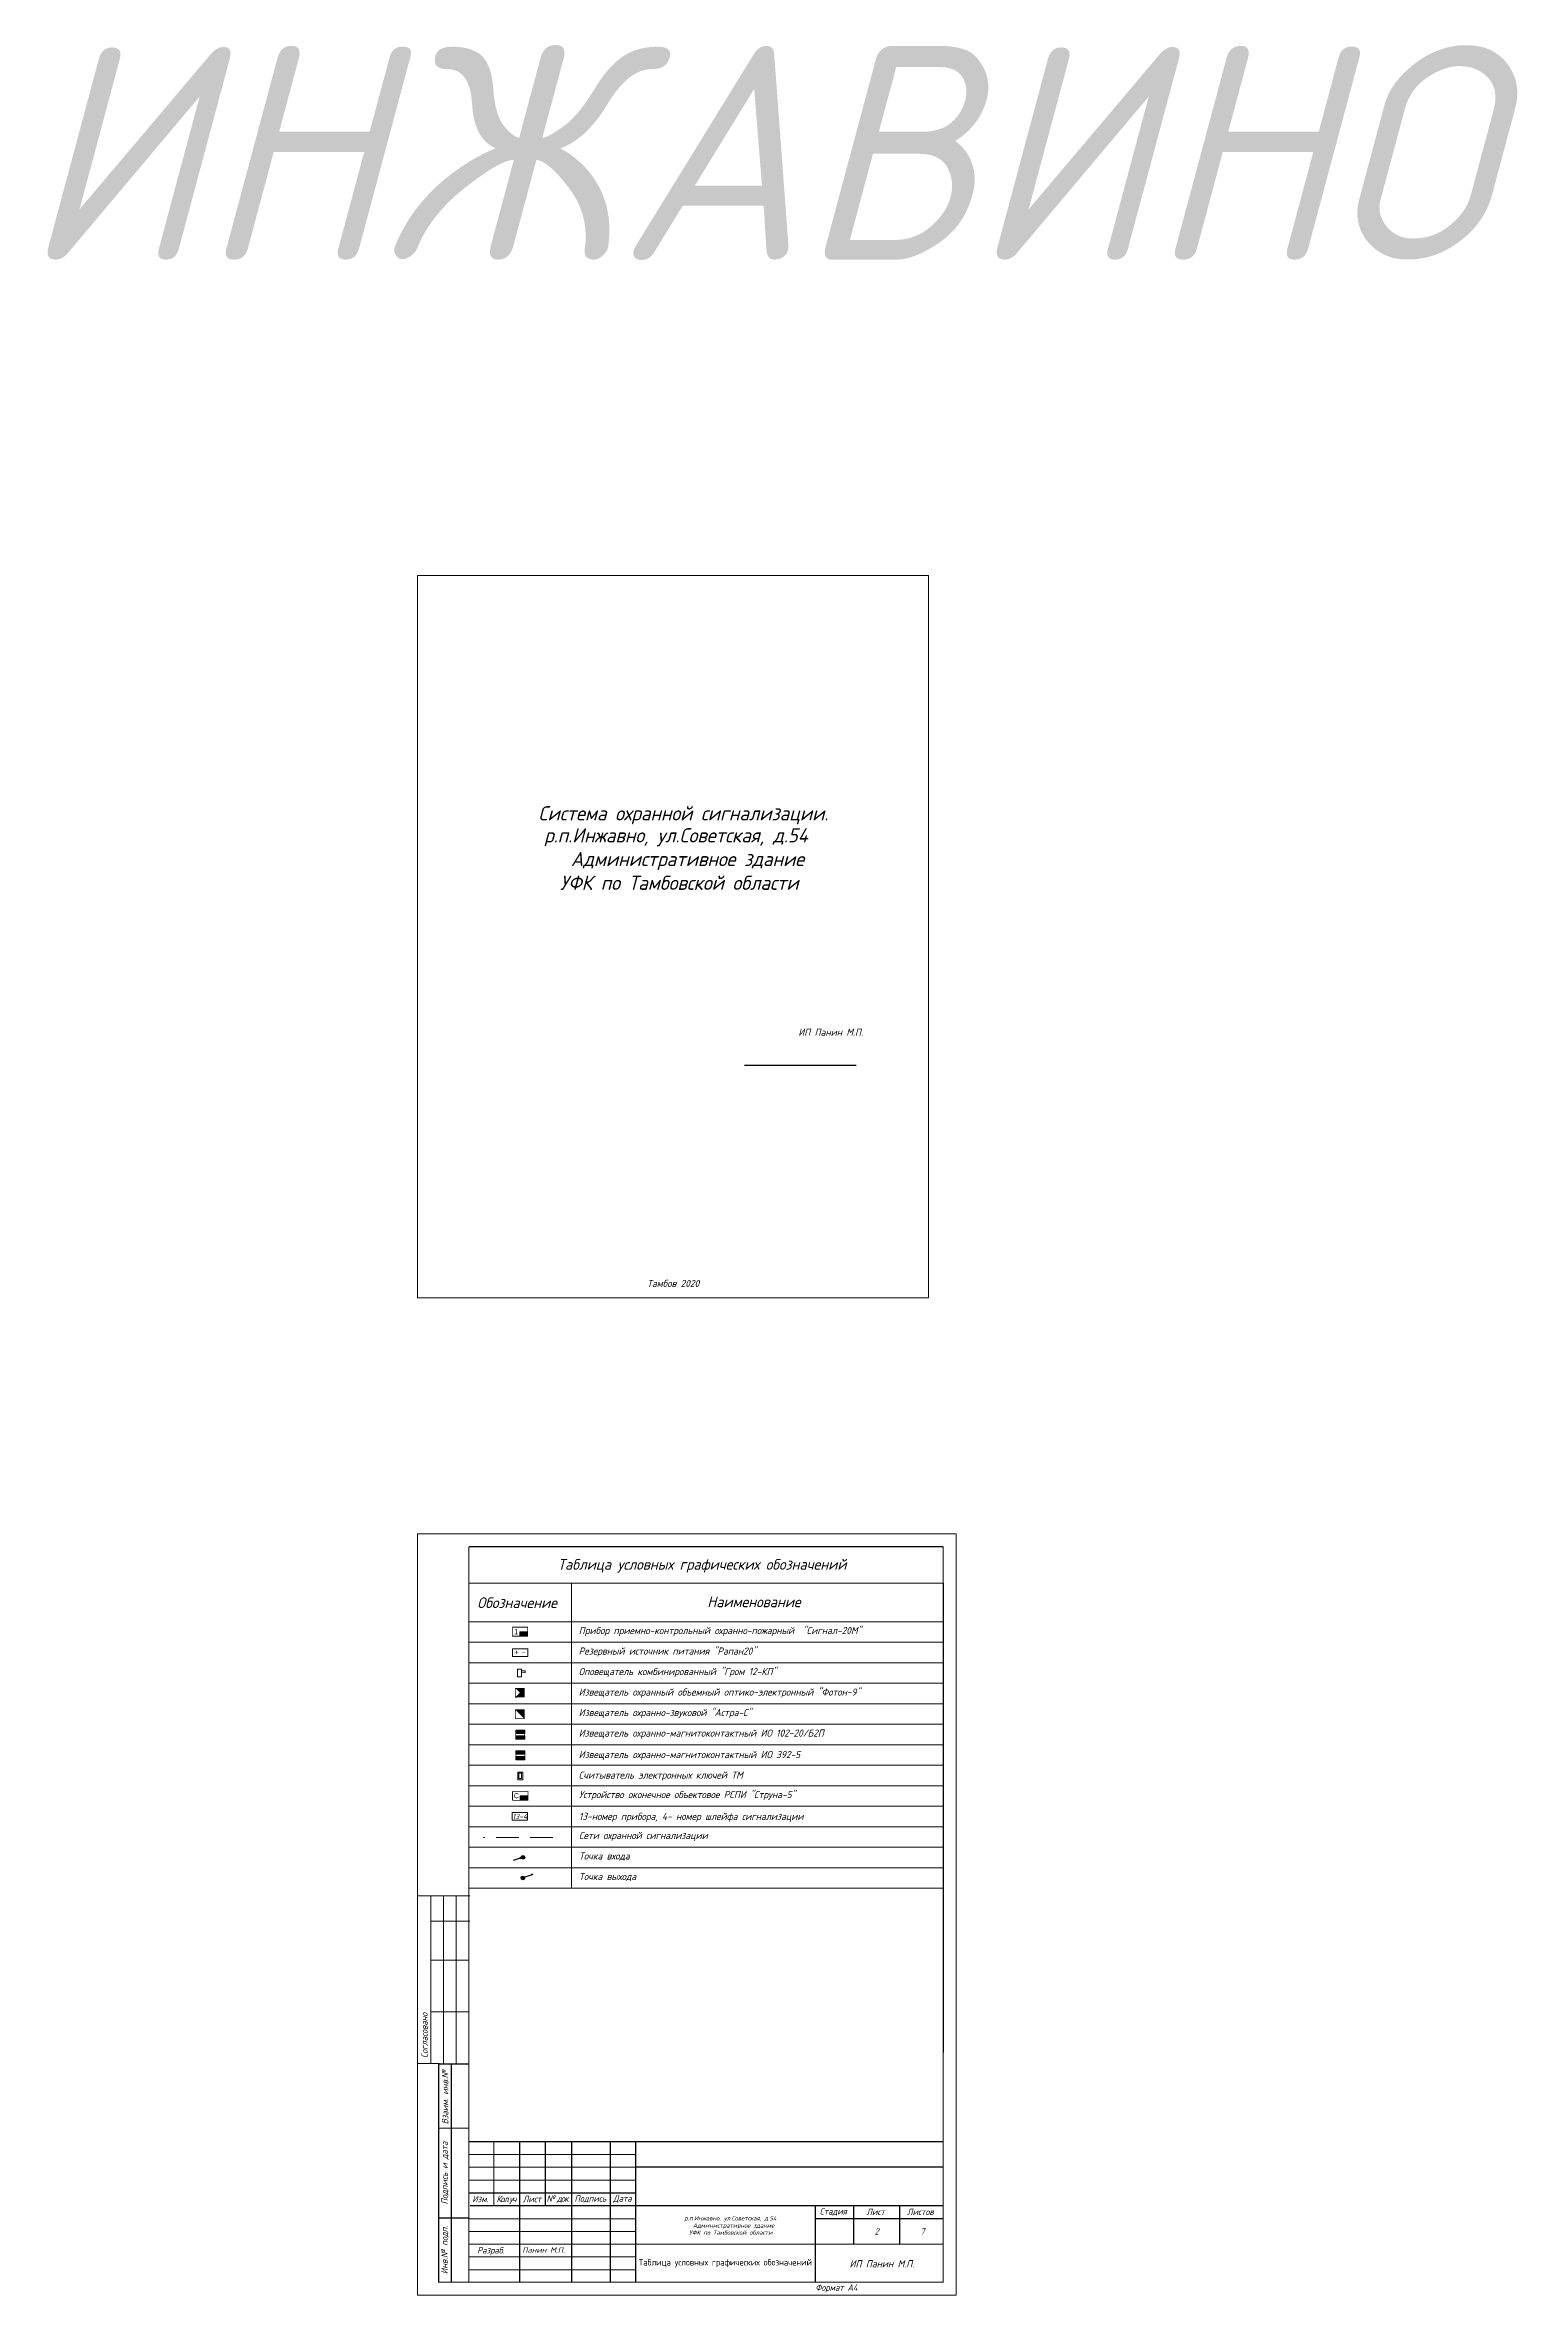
# Model space of a CAD drawing. Header units: inches. Extents: x -24 to 3888, y 393 to 1828.
# Drawn here: x 1323.8 to 1531.2, y 1510 to 1826 of the extents above; entities that cross this region are included whole.
import ezdxf

# ---------------------------------------------------------------- set-up
doc = ezdxf.new("R2010")
doc.units = ezdxf.units.IN
doc.header["$MEASUREMENT"] = 0
for name, pattern in [('Caddy_Solid', [0]), ('HIDDEN2', [4.7625, 3.175, -1.5875]), ('НЕВИДИМАЯ', [9.525, 6.35, -3.175])]:
    doc.linetypes.add(name, pattern=pattern)
doc.layers.get('0').transparency = 0.7
for name, color, linetype in [('BLK_12_THHN', 9, 'Continuous'), ('DESC', 7, 'Continuous'), ('LINK', 9, 'Continuous')]:
    doc.layers.add(name, color=color, linetype=linetype)
doc.styles.get("Standard").update_dxf_attribs({"font": 'GOST_Common Italic_0.ttf'})

# ---------------------------------------------------------------- blocks, each defined once
blk = doc.blocks.new('Объем')
at = {"const_width": 0.2}
blk.add_lwpolyline([(0, 0), (0, 3), (3, 3), (3, 0)], close=True, dxfattribs=at)
for points in [[(0.21, 2.94), (0.21, 0.09)], [(0.41, 2.94), (0.41, 0.09)], [(0.61, 2.94), (0.61, 0.09)], [(0.8, 2.94), (0.8, 0.09)], [(1.01, 2.94), (1.01, 0.09)], [(1.21, 2.94), (1.21, 0.09)], [(1.39, 1.52), (2.81, 2.97)], [(1.39, 2.94), (1.39, 0.09)], [(1.39, 1.48), (2.82, 0.03)], [(1.56, 2.93), (1.56, 1.76)], [(1.56, 0.09), (1.56, 1.25)], [(1.74, 0.06), (1.74, 1.05)], [(1.76, 2.94), (1.76, 1.94)], [(1.94, 2.95), (1.94, 2.15)], [(1.94, 0.06), (1.94, 0.87)], [(2.13, 2.93), (2.13, 2.33)], [(2.13, 0.05), (2.13, 0.66)], [(2.3, 2.93), (2.3, 2.52)], [(2.31, 0.06), (2.31, 0.48)], [(2.49, 2.94), (2.49, 2.7)], [(2.49, 0.07), (2.49, 0.29)]]:
    blk.add_lwpolyline(points, dxfattribs=at)
blk = doc.blocks.new('Звуковой')
blk.add_lwpolyline([(0.1, 2.9, 0, 4, 0), (1.5, 1.51, 4, 4, 0)], format="xyseb")
at = {"const_width": 0.2}
blk.add_lwpolyline([(0, 0), (0, 3), (3, 3), (3, 0)], close=True, dxfattribs=at)

msp = doc.modelspace()

# ---------------------------------------------------------------- hatches: boundary and pattern name
at = {"layer": 'BLK_12_THHN'}
h = msp.add_hatch(color=0, dxfattribs=at)
h.dxf.hatch_style = 1
h.paths.add_polyline_path([(1390.66, 1571.36), (1390.49, 1571.3), (1390.52, 1571.22)])
h.paths.add_polyline_path([(1390.46, 1571.38), (1390.49, 1571.3), (1390.66, 1571.36)])
h = msp.add_hatch(color=0, dxfattribs=at)
h.dxf.hatch_style = 1
h.paths.add_polyline_path([(1391.15, 1571.43, 1), (1390.65, 1571.43, 1)])
h = msp.add_hatch(color=0, dxfattribs=at)
h.dxf.hatch_style = 1
h.paths.add_polyline_path([(1391.15, 1568.55, 1), (1390.65, 1568.55, 1)])
h = msp.add_hatch(color=0, dxfattribs=at)
h.dxf.hatch_style = 1
h.paths.add_polyline_path([(1392.29, 1569.03), (1392.12, 1568.97), (1392.15, 1568.88)])
h.paths.add_polyline_path([(1392.1, 1569.04), (1392.12, 1568.97), (1392.29, 1569.03)])
at = {"layer": 'DESC'}
for points in [[(1390.49, 1603.13), (1390.49, 1602.5), (1391.57, 1602.5), (1391.57, 1603.13)], [(1390.52, 1580.09), (1390.52, 1579.46), (1391.6, 1579.46), (1391.6, 1580.09)]]:
    msp.add_hatch(color=0, dxfattribs=at).paths.add_polyline_path(points)
at = {"layer": 'DESC', "lineweight": 15}
h = msp.add_hatch(color=0, dxfattribs=at)
h.dxf.hatch_style = 1
h.paths.add_polyline_path([(1389.9, 1588.48), (1389.9, 1588.02), (1391.16, 1588.02), (1391.16, 1588.48)])
h.paths.add_polyline_path([(1391.16, 1588.81), (1391.16, 1589.28), (1389.9, 1589.28), (1389.9, 1588.81)])
h = msp.add_hatch(color=0, dxfattribs=at)
h.dxf.hatch_style = 1
h.paths.add_polyline_path([(1389.92, 1585.6), (1389.92, 1585.13), (1391.18, 1585.13), (1391.18, 1585.6)])
h.paths.add_polyline_path([(1391.18, 1585.93), (1391.18, 1586.39), (1389.92, 1586.39), (1389.92, 1585.93)])

# ---------------------------------------------------------------- linework, layer by layer
at = {"layer": 'BLK_12_THHN', "color": 0}
for p, q in [((1390.66, 1571.36), (1389.55, 1570.98)), ((1390.66, 1571.36), (1390.46, 1571.38)), ((1390.52, 1571.22), (1390.46, 1571.38)), ((1390.66, 1571.36), (1390.52, 1571.22)), ((1392.29, 1569.03), (1391.18, 1568.65)), ((1392.29, 1569.03), (1392.1, 1569.04)), ((1392.15, 1568.88), (1392.1, 1569.04))]:
    msp.add_line(p, q, dxfattribs=at)
for centre in [(1390.9, 1571.43), (1390.9, 1568.55)]:
    msp.add_circle(centre, 0.249, dxfattribs=at)
at = {"layer": 'DESC', "linetype": 'Caddy_Solid', "lineweight": 15}
for p, q in [((1376.11, 1751.48), (1376.11, 1650)), ((1447.87, 1751.48), (1376.11, 1751.48)), ((1447.87, 1650), (1447.87, 1751.48)), ((1376.11, 1650), (1447.87, 1650))]:
    msp.add_line(p, q, dxfattribs=at)
at = {"layer": 'DESC', "color": 0, "lineweight": 15}
for p, q in [((1376.11, 1509.97), (1376.11, 1616.89)), ((1376.11, 1616.89), (1451.71, 1616.89)), ((1451.71, 1616.89), (1451.71, 1509.97)), ((1383.34, 1609.93), (1449.94, 1609.93)), ((1397.74, 1609.93), (1397.74, 1567.09)), ((1449.94, 1609.93), (1449.94, 1587.25)), ((1397.74, 1604.53), (1449.94, 1604.53)), ((1449.94, 1603.75), (1449.94, 1603.27)), ((1383.34, 1601.65), (1449.94, 1601.65)), ((1383.34, 1598.77), (1449.94, 1598.77)), ((1383.34, 1595.89), (1449.94, 1595.89)), ((1383.34, 1593.01), (1449.94, 1593.01)), ((1397.74, 1590.13), (1449.94, 1590.13)), ((1383.34, 1587.25), (1449.94, 1587.25)), ((1449.94, 1587.25), (1449.94, 1544.05)), ((1383.34, 1584.37), (1449.94, 1584.37)), ((1383.34, 1581.49), (1449.94, 1581.49)), ((1383.34, 1578.61), (1449.94, 1578.61)), ((1383.34, 1575.73), (1449.94, 1575.73)), ((1383.34, 1572.85), (1449.94, 1572.85)), ((1383.34, 1569.97), (1449.94, 1569.97)), ((1376.19, 1566.02), (1383.44, 1566.02)), ((1377.97, 1566.02), (1377.97, 1542.52)), ((1379.74, 1566.02), (1379.74, 1542.52)), ((1381.52, 1566.02), (1381.52, 1542.52)), ((1383.34, 1567.09), (1449.94, 1567.09)), ((1377.97, 1562.48), (1383.44, 1562.48)), ((1377.97, 1557.01), (1383.31, 1557.01)), ((1377.97, 1549.76), (1383.31, 1549.76)), ((1379.15, 1542.47), (1376.2, 1542.47)), ((1383.34, 1529.71), (1406.74, 1529.71)), ((1383.34, 1527.91), (1406.74, 1527.91)), ((1383.34, 1518.91), (1406.74, 1518.91)), ((1383.34, 1517.11), (1406.74, 1517.11)), ((1383.34, 1515.31), (1406.74, 1515.31)), ((1383.31, 1513.51), (1406.74, 1513.51)), ((1451.71, 1509.97), (1376.11, 1509.97))]:
    msp.add_line(p, q, dxfattribs=at)
at = {"layer": 'DESC', "color": 0, "linetype": 'HIDDEN2', "lineweight": 15}
msp.add_line((1395.08, 1574.22), (1385.38, 1574.22), dxfattribs=at)
at = {"layer": 'DESC', "color": 0, "linetype": 'Continuous', "lineweight": 15}
for p, q in [((1383.4, 1526.11), (1406.77, 1526.11)), ((1383.4, 1520.67), (1406.67, 1520.67))]:
    msp.add_line(p, q, dxfattribs=at)
at = {"layer": 'DESC', "color": 0, "lineweight": 15}
msp.add_lwpolyline([(1449.91, 1615.09, 0.18, 0.18, 0), (1449.91, 1511.77, 0.18, 0.18, 0), (1379.07, 1511.77, 0.18, 0.18, 0), (1379.07, 1542.45, 0, 0, 0)], format="xyseb", dxfattribs=at)
for points, const_width in [([(1383.31, 1511.77), (1383.31, 1615.09)], 0.18), ([(1383.31, 1615.09), (1449.91, 1615.09)], 0.18), ([(1389.41, 1603.76), (1389.41, 1602.5)], 0.108), ([(1389.41, 1603.76), (1391.57, 1603.76), (1391.57, 1602.5), (1389.41, 1602.5)], 0.108), ([(1389.9, 1589.28), (1391.16, 1589.28), (1391.16, 1588.02), (1389.9, 1588.02), (1389.9, 1589.28)], 0.084), ([(1389.92, 1586.39), (1391.18, 1586.39), (1391.18, 1585.13), (1389.92, 1585.13), (1389.92, 1586.39)], 0.084), ([(1389.44, 1580.72), (1389.44, 1579.46)], 0.108), ([(1389.44, 1580.72), (1391.6, 1580.72), (1391.6, 1579.46), (1389.44, 1579.46)], 0.108), ([(1379, 1542.4), (1383.39, 1542.4)], 0.18), ([(1380.87, 1511.8), (1380.87, 1542.45)], 0.18), ([(1379.07, 1533.4), (1383.39, 1533.4)], 0.18), ([(1383.34, 1531.51), (1449.91, 1531.51)], 0.18), ([(1390.43, 1531.51), (1390.43, 1511.71)], 0.18), ([(1397.74, 1531.51), (1397.74, 1511.71)], 0.18), ([(1403.17, 1531.46), (1403.17, 1511.77)], 0.18), ([(1406.74, 1531.51), (1406.74, 1511.71)], 0.18), ([(1406.75, 1527.94), (1449.91, 1527.94)], 0.18), ([(1383.34, 1524.31), (1406.74, 1524.31)], 0.18), ([(1379.07, 1520.8), (1383.39, 1520.8)], 0.18), ([(1406.74, 1520.71), (1406.74, 1520.71)], 0.072), ([(1431.94, 1522.48), (1431.94, 1511.77)], 0.18), ([(1431.94, 1520.71), (1449.91, 1520.71)], 0.18), ([(1437.34, 1522.48), (1437.34, 1517.11)], 0.18), ([(1406.74, 1517.11), (1449.91, 1517.11)], 0.18)]:
    msp.add_lwpolyline(points, dxfattribs=dict(at, const_width=const_width))
for points in [[(1397.74, 1604.53), (1383.31, 1604.53)], [(1391.57, 1603.13), (1390.49, 1603.13)], [(1390.49, 1603.13), (1390.49, 1602.5)], [(1390.49, 1602.5), (1390.49, 1602.5)], [(1390.16, 1597.85), (1390.16, 1596.77), (1390.7, 1596.77), (1390.7, 1597.85), (1390.16, 1597.85)], [(1390.7, 1597.64), (1391.24, 1597.64)], [(1390.7, 1597.64), (1390.7, 1597.46), (1391.24, 1597.37)], [(1391.24, 1597.64), (1391.24, 1597.37)], [(1397.74, 1590.13), (1383.31, 1590.13)], [(1390.17, 1583.42), (1390.89, 1583.42), (1390.89, 1582.34), (1390.17, 1582.34), (1390.17, 1583.42)], [(1390.35, 1583.24), (1390.71, 1583.24), (1390.71, 1582.52), (1390.35, 1582.52), (1390.35, 1583.24)], [(1390.52, 1582.34), (1390.52, 1582.34)], [(1391.6, 1580.09), (1390.52, 1580.09)], [(1390.52, 1580.09), (1390.52, 1579.46)], [(1389.4, 1577.72), (1391.56, 1577.72), (1391.56, 1576.64), (1389.4, 1576.64), (1389.4, 1577.72)], [(1390.52, 1579.46), (1390.52, 1579.46)]]:
    msp.add_lwpolyline(points, dxfattribs=at)
for points in [[(1389.45, 1599.66), (1391.61, 1599.66), (1391.61, 1600.74), (1389.45, 1600.74)], [(1389.9, 1589.28), (1391.16, 1589.28), (1391.16, 1588.81), (1389.9, 1588.81)], [(1391.16, 1588.02), (1389.9, 1588.02), (1389.9, 1588.48), (1391.16, 1588.48)], [(1389.92, 1586.39), (1391.18, 1586.39), (1391.18, 1585.93), (1389.92, 1585.93)], [(1391.18, 1585.13), (1389.92, 1585.13), (1389.92, 1585.6), (1391.18, 1585.6)]]:
    msp.add_lwpolyline(points, close=True, dxfattribs=at)
at = {"layer": 'DESC', "color": 0, "linetype": 'НЕВИДИМАЯ', "lineweight": 15, "const_width": 0.072}
for points in [[(1389.75, 1600.21), (1390.24, 1600.21)], [(1389.99, 1600.47), (1389.99, 1599.98)], [(1390.73, 1600.21), (1391.22, 1600.21)]]:
    msp.add_lwpolyline(points, dxfattribs=at)
at = {"layer": 'DESC', "color": 0, "linetype": 'Continuous', "lineweight": 15, "const_width": 0.18}
for points in [[(1386.82, 1522.61), (1386.82, 1531.51)], [(1394.06, 1522.5), (1394.06, 1531.51)], [(1383.47, 1522.5), (1449.91, 1522.5)], [(1443.79, 1522.5), (1443.79, 1517.11)]]:
    msp.add_lwpolyline(points, dxfattribs=at)
at = {"layer": 'LINK', "color": 0}
msp.add_line((1422, 1682.71), (1437.67, 1682.71), dxfattribs=at)

# ---------------------------------------------------------------- block references
at = {"layer": 'DESC', "color": 0}
for name, p, xscale, yscale, zscale, rotation in [('Звуковой', (1389.84, 1592.16), 0.4199975999999516, 0.4199975999999516, 0.4199975999999516, 270), ('Объем', (1391.09, 1593.93), -0.4199760000000506, 0.4199760000000061, 0.4199760000000001, 0.05815664228504325)]:
    msp.add_blockref(name, p, dxfattribs=dict(at, xscale=xscale, yscale=yscale, zscale=zscale, rotation=rotation))

# ---------------------------------------------------------------- texts
at = {"layer": 'DESC', "insert": (1320.49, 1825.83), "char_height": 30, "attachment_point": 1}
msp.add_mtext_dynamic_manual_height_columns('ИНЖАВИНО', width=202.8632, gutter_width=1, heights=[0], dxfattribs=at)
at = {"layer": 'DESC', "color": 0, "lineweight": 15, "attachment_point": 1}
for s, width, heights, insert, char_height in [('Система охранной сигнализации.', 59.1919, [0], (1393.08, 1719.07), 2), ('\\pi9.62321;р.п.Инжавно, ул.Советская, д.54\\P\\pi12.16336; Административное здание \\P\\pi11.84291;УФК по Тамбовской области', 59.1919, [0], (1384.26, 1715.98), 2), ('\\pi4.80835;ИП Панин М.П.', 17.9743, [1.74], (1424.76, 1687.82), 1), ('Тамбов 2020', 59.1919, [0], (1408.34, 1652.54), 1), ('Точка входа', 49.91, [0], (1398.78, 1572.13), 1), ('Точка выхода', 49.91, [0], (1398.78, 1569.25), 1), ('\\pi23.60412;р.п.Инжавно, ул.Советская, д.54\\P\\pi24.36617; Административное здание \\P\\pi24.27003;УФК по Тамбовской области', 59.1919, [0], (1389.96, 1521.04), 0.6), ('\\pi4.80835;ИП Панин М.П.', 17.9743, [1.74], (1431.96, 1514.86), 1)]:
    msp.add_mtext_dynamic_manual_height_columns(s, width=width, gutter_width=1, heights=heights, dxfattribs=dict(at, insert=insert, char_height=char_height))
at = {"layer": 'DESC', "color": 0, "attachment_point": 1}
for s, width, heights, insert, char_height in [('Таблица условных графических обозначений', 45.6025, [0.959], (1395.8, 1613.34), 1.5), ('Обозначение', 14.4, [0], (1384.49, 1607.95), 1.5), ('Наименование', 14.4, [0], (1416.78, 1608.07), 1.5), ('Прибор приемно-контрольный охранно-пожарный  "Сигнал-20М"', 49.91, [0], (1398.74, 1603.79), 1), ('Резервный источник питания "Рапан20"', 49.91, [0], (1398.74, 1600.91), 1), ('Оповещатель комбинированный "Гром 12-КП"', 49.91, [0], (1398.74, 1598.03), 1), ('Извещатель охранный объемный оптико-электронный "Фотон-9"', 49.91, [0], (1398.74, 1595.15), 1), ('Извещатель охранно-звуковой "Астра-С"', 49.91, [0], (1398.74, 1592.27), 1), ('Извещатель охранно-магнитоконтактный ИО 102-20/Б2П', 49.91, [0], (1398.74, 1589.39), 1), ('Извещатель охранно-магнитоконтактный ИО 392-5', 49.91, [0], (1398.74, 1586.37), 1), ('Считыватель электронных ключей ТМ', 49.91, [0], (1398.74, 1583.49), 1), ('Устройство оконечное объектовое РСПИ "Струна-5"', 49.91, [0], (1398.77, 1580.75), 1), ('13-номер прибора, 4- номер шлейфа сигнализации', 49.91, [0], (1398.77, 1577.69), 1), ('Сети охранной сигнализации', 49.91, [0], (1398.78, 1575.01), 1)]:
    msp.add_mtext_dynamic_manual_height_columns(s, width=width, gutter_width=1, heights=heights, dxfattribs=dict(at, insert=insert, char_height=char_height))
at = {"layer": 'DESC', "color": 0}
for s, insert, char_height, width, attachment_point in [('{\\fArial|b0|i0|c204|p34;1}', (1389.95, 1603.13), 0.72, 1.08, 5), ('{\\fArial|b0|i0|c204|p34;C}', (1389.98, 1580.09), 0.72, 1.08, 5), ('13-4', (1390.48, 1577.18), 0.72, 2.16, 5), ('Изм.', (1384.92, 1523.45), 0.9, 3.4805, 5), ('{\\T0.85;Кол.уч}', (1388.56, 1523.34), 0.9, 3.6119, 5), ('Лист', (1392.18, 1523.45), 0.9, 3.6273, 5), ('{\\T0.85;№ док.}', (1395.83, 1523.45), 0.9, 3.6803, 5), ('Подпись', (1400.37, 1523.45), 0.9, 5.4, 5), ('Дата', (1404.87, 1523.45), 0.9, 3.6, 5), ('Стадия', (1434.48, 1521.65), 0.9, 5.4, 5), ('Лист', (1440.42, 1521.65), 0.9, 6.48, 5), ('Листов', (1446.7, 1521.65), 0.9, 6.0943, 5), ('2', (1440.57, 1518.91), 0.9, 6.4543, 5), ('7', (1447.02, 1518.91), 0.9, 6.4543, 5), ('{\\fGOST Common|b0|i0|c204|p34;Таблица условных графических обозначений}', (1419.34, 1514.44), 0.9, 25.2, 5), ('Формат А4', (1431.97, 1510.89), 0.9, 9.0683, 4)]:
    msp.add_mtext(s, dxfattribs=dict(at, insert=insert, char_height=char_height, width=width, attachment_point=attachment_point))
at = {"layer": 'DESC', "color": 0, "char_height": 0.9, "rotation": 90}
for s, insert, width, attachment_point in [('Cогласовано', (1376.62, 1543.23), 10.814, 1), (' Взаим. инв.№', (1379.97, 1533.4), 16.5013, 4), ('Подпись и дата', (1379.97, 1527.1), 12.6, 5), ('Инв.№ подп.', (1379.95, 1516.3), 9, 5)]:
    msp.add_mtext(s, dxfattribs=dict(at, insert=insert, width=width, attachment_point=attachment_point))
at = {"layer": 'DESC', "color": 0, "lineweight": 15, "insert": (1386.4, 1516.13), "char_height": 0.9, "width": 7.0924, "attachment_point": 5}
msp.add_mtext('Разраб.', dxfattribs=at)
at = {"layer": 'DESC', "lineweight": 15, "insert": (1393.79, 1516.29), "char_height": 0.787, "width": 6.3, "attachment_point": 5}
msp.add_mtext('Панин М.П.', dxfattribs=at)

doc.saveas('drawing.dxf')
